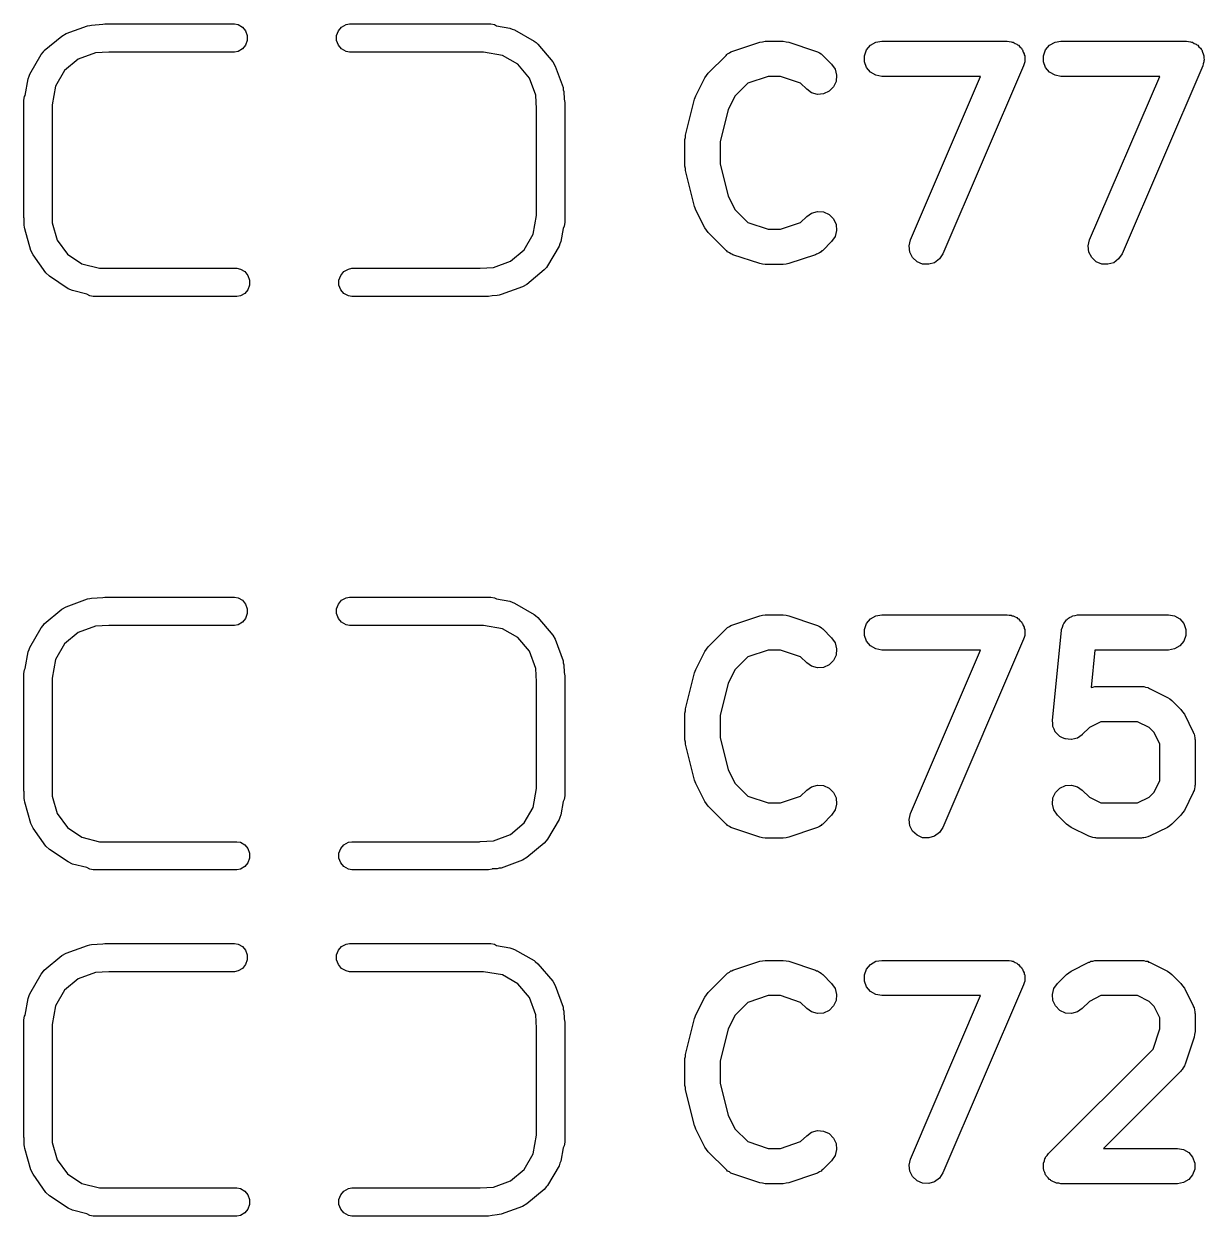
# Model space of a CAD drawing. Extents: x 553.3 to 630.8, y 408.7 to 458.1.
# Drawn here: x 579.63 to 584.65, y 427.11 to 432.18 of the extents above; entities that cross this region are included whole.
import ezdxf

# ---------------------------------------------------------------- set-up
doc = ezdxf.new("R2010")
doc.units = 0
doc.header["$MEASUREMENT"] = 0
doc.layers.add('BLACK', color=7, linetype='CONTINUOUS')

msp = doc.modelspace()

# ---------------------------------------------------------------- linework, layer by layer
at = {"layer": 'BLACK', "linetype": 'CONTINUOUS'}
for p, q in [((579.796, 432.125), (579.814, 432.136)), ((579.814, 432.136), (579.905, 432.169)), ((579.814, 432.136), (579.814, 432.136)), ((579.905, 432.169), (579.914, 432.17)), ((579.914, 432.17), (579.922, 432.172)), ((579.922, 432.172), (579.97, 432.175)), ((579.97, 432.175), (579.979, 432.177)), ((579.979, 432.177), (580.53, 432.177)), ((580.53, 432.177), (580.545, 432.174)), ((580.545, 432.174), (580.564, 432.163)), ((580.564, 432.163), (580.577, 432.147)), ((580.577, 432.147), (580.584, 432.127)), ((580.964, 432.127), (580.972, 432.147)), ((580.972, 432.147), (580.985, 432.163)), ((580.985, 432.163), (581.004, 432.174)), ((581.004, 432.174), (581.019, 432.177)), ((581.019, 432.177), (581.62, 432.177)), ((581.62, 432.177), (581.635, 432.174)), ((581.635, 432.174), (581.644, 432.169)), ((581.644, 432.169), (581.701, 432.159)), ((581.701, 432.159), (581.701, 432.159)), ((581.701, 432.159), (581.711, 432.155)), ((581.711, 432.155), (581.72, 432.152)), ((581.72, 432.152), (581.72, 432.152)), ((581.72, 432.152), (581.804, 432.103)), ((579.721, 432.063), (579.796, 432.125)), ((580.577, 432.086), (580.564, 432.07)), ((580.584, 432.106), (580.577, 432.086)), ((580.584, 432.127), (580.584, 432.106)), ((580.964, 432.106), (580.964, 432.127)), ((580.972, 432.086), (580.964, 432.106)), ((580.985, 432.07), (580.972, 432.086)), ((581.804, 432.103), (581.804, 432.103)), ((581.804, 432.103), (581.812, 432.097)), ((581.812, 432.097), (581.82, 432.09)), ((581.82, 432.09), (581.82, 432.09)), ((581.82, 432.09), (581.883, 432.015)), ((582.649, 432.061), (582.763, 432.099)), ((582.763, 432.099), (582.775, 432.101)), ((582.775, 432.101), (582.787, 432.103)), ((582.787, 432.103), (582.863, 432.103)), ((582.863, 432.103), (582.875, 432.101)), ((582.875, 432.101), (582.887, 432.099)), ((582.887, 432.099), (583.001, 432.061)), ((583.217, 432.066), (583.234, 432.086)), ((583.234, 432.086), (583.257, 432.099)), ((583.257, 432.099), (583.282, 432.103)), ((583.282, 432.103), (583.816, 432.103)), ((583.816, 432.103), (583.824, 432.102)), ((583.824, 432.102), (583.833, 432.101)), ((583.833, 432.101), (583.837, 432.099)), ((583.837, 432.099), (583.841, 432.099)), ((583.841, 432.099), (583.849, 432.094)), ((583.849, 432.094), (583.857, 432.091)), ((583.857, 432.091), (583.86, 432.088)), ((583.86, 432.088), (583.864, 432.086)), ((583.864, 432.086), (583.869, 432.079)), ((583.979, 432.066), (583.996, 432.086)), ((583.996, 432.086), (584.019, 432.099)), ((584.019, 432.099), (584.044, 432.103)), ((584.044, 432.103), (584.578, 432.103)), ((584.578, 432.103), (584.586, 432.102)), ((584.586, 432.102), (584.595, 432.101)), ((584.595, 432.101), (584.599, 432.099)), ((584.599, 432.099), (584.603, 432.099)), ((584.603, 432.099), (584.611, 432.094)), ((584.611, 432.094), (584.619, 432.091)), ((584.619, 432.091), (584.622, 432.088)), ((584.622, 432.088), (584.626, 432.086)), ((584.626, 432.086), (584.631, 432.079)), ((579.659, 431.963), (579.708, 432.047)), ((579.708, 432.047), (579.717, 432.058)), ((579.708, 432.047), (579.708, 432.047)), ((579.717, 432.058), (579.721, 432.063)), ((579.721, 432.063), (579.721, 432.063)), ((579.938, 432.053), (579.865, 432.027)), ((579.995, 432.056), (579.938, 432.053)), ((579.997, 432.057), (579.995, 432.056)), ((580.53, 432.057), (579.997, 432.057)), ((580.545, 432.06), (580.53, 432.057)), ((580.564, 432.07), (580.545, 432.06)), ((581.004, 432.06), (580.985, 432.07)), ((581.019, 432.057), (581.004, 432.06)), ((581.589, 432.057), (581.019, 432.057)), ((581.669, 432.043), (581.589, 432.057)), ((581.735, 432.005), (581.669, 432.043)), ((582.544, 431.967), (582.62, 432.043)), ((582.62, 432.043), (582.623, 432.046)), ((582.623, 432.046), (582.626, 432.049)), ((582.626, 432.049), (582.634, 432.053)), ((582.634, 432.053), (582.641, 432.058)), ((582.641, 432.058), (582.645, 432.059)), ((582.645, 432.059), (582.649, 432.061)), ((583.001, 432.061), (583.005, 432.059)), ((583.005, 432.059), (583.009, 432.058)), ((583.009, 432.058), (583.017, 432.053)), ((583.017, 432.053), (583.024, 432.049)), ((583.024, 432.049), (583.027, 432.046)), ((583.027, 432.046), (583.031, 432.043)), ((583.031, 432.043), (583.069, 432.005)), ((583.209, 432.041), (583.217, 432.066)), ((583.209, 432.015), (583.209, 432.041)), ((583.869, 432.079), (583.876, 432.073)), ((583.876, 432.073), (583.878, 432.069)), ((583.878, 432.069), (583.881, 432.066)), ((583.881, 432.066), (583.884, 432.057)), ((583.884, 432.057), (583.888, 432.05)), ((583.888, 432.05), (583.888, 432.045)), ((583.888, 432.045), (583.89, 432.041)), ((583.89, 432.041), (583.89, 432.032)), ((583.97, 432.041), (583.979, 432.066)), ((583.97, 432.015), (583.97, 432.041)), ((584.631, 432.079), (584.638, 432.073)), ((584.638, 432.073), (584.64, 432.069)), ((584.64, 432.069), (584.643, 432.066)), ((584.643, 432.066), (584.646, 432.057)), ((584.646, 432.057), (584.649, 432.05)), ((584.649, 432.05), (584.65, 432.045)), ((584.65, 432.045), (584.651, 432.041)), ((584.651, 432.041), (584.651, 432.032)), ((579.865, 432.027), (579.807, 431.978)), ((581.784, 431.946), (581.735, 432.005)), ((581.883, 432.015), (581.893, 431.997)), ((581.893, 431.997), (581.893, 431.997)), ((581.893, 431.997), (581.927, 431.906)), ((583.069, 432.005), (583.084, 431.984)), ((583.084, 431.984), (583.09, 431.958)), ((583.217, 431.991), (583.209, 432.015)), ((583.234, 431.971), (583.217, 431.991)), ((583.885, 431.999), (583.542, 431.199)), ((583.887, 432.007), (583.885, 431.999)), ((583.89, 432.015), (583.887, 432.007)), ((583.89, 432.032), (583.891, 432.024)), ((583.891, 432.024), (583.89, 432.02)), ((583.89, 432.02), (583.89, 432.015)), ((583.979, 431.991), (583.97, 432.015)), ((583.996, 431.971), (583.979, 431.991)), ((584.647, 431.999), (584.304, 431.199)), ((584.649, 432.007), (584.647, 431.999)), ((584.651, 432.015), (584.649, 432.007)), ((584.651, 432.032), (584.653, 432.024)), ((584.653, 432.024), (584.651, 432.02)), ((584.651, 432.02), (584.651, 432.015)), ((579.64, 431.872), (579.652, 431.943)), ((579.652, 431.943), (579.657, 431.955)), ((579.652, 431.943), (579.652, 431.943)), ((579.657, 431.955), (579.659, 431.963)), ((579.659, 431.963), (579.659, 431.963)), ((579.807, 431.978), (579.769, 431.912)), ((581.811, 431.873), (581.784, 431.946)), ((582.491, 431.871), (582.53, 431.947)), ((582.53, 431.947), (582.537, 431.957)), ((582.537, 431.957), (582.544, 431.967)), ((582.799, 431.953), (582.713, 431.924)), ((582.851, 431.953), (582.799, 431.953)), ((582.937, 431.924), (582.851, 431.953)), ((583.088, 431.932), (583.077, 431.909)), ((583.09, 431.958), (583.088, 431.932)), ((583.257, 431.958), (583.234, 431.971)), ((583.282, 431.953), (583.257, 431.958)), ((583.702, 431.953), (583.282, 431.953)), ((583.404, 431.258), (583.702, 431.953)), ((584.019, 431.958), (583.996, 431.971)), ((584.044, 431.953), (584.019, 431.958)), ((584.464, 431.953), (584.044, 431.953)), ((584.166, 431.258), (584.464, 431.953)), ((579.769, 431.912), (579.754, 431.832)), ((581.927, 431.906), (581.928, 431.897)), ((581.928, 431.897), (581.93, 431.889)), ((581.93, 431.889), (581.932, 431.856)), ((582.713, 431.924), (582.658, 431.869)), ((582.963, 431.899), (582.937, 431.924)), ((582.984, 431.884), (582.963, 431.899)), ((583.009, 431.877), (582.984, 431.884)), ((583.059, 431.89), (583.035, 431.879)), ((583.077, 431.909), (583.059, 431.89)), ((579.634, 431.852), (579.637, 431.868)), ((579.634, 431.352), (579.634, 431.852)), ((579.637, 431.868), (579.64, 431.872)), ((579.754, 431.832), (579.754, 431.367)), ((581.814, 431.816), (581.811, 431.873)), ((581.932, 431.856), (581.934, 431.842)), ((581.934, 431.842), (581.934, 431.332)), ((582.448, 431.703), (582.486, 431.856)), ((582.486, 431.856), (582.489, 431.863)), ((582.489, 431.863), (582.491, 431.871)), ((582.658, 431.869), (582.629, 431.811)), ((583.035, 431.879), (583.009, 431.877)), ((581.814, 431.814), (581.814, 431.816)), ((581.814, 431.362), (581.814, 431.814)), ((582.629, 431.811), (582.595, 431.676)), ((582.445, 431.685), (582.447, 431.694)), ((582.445, 431.571), (582.445, 431.685)), ((582.447, 431.694), (582.448, 431.703)), ((582.595, 431.676), (582.595, 431.58)), ((582.595, 431.58), (582.629, 431.445)), ((582.447, 431.562), (582.445, 431.571)), ((582.448, 431.553), (582.447, 431.562)), ((582.486, 431.4), (582.448, 431.553)), ((582.629, 431.445), (582.658, 431.387)), ((582.489, 431.393), (582.486, 431.4)), ((582.491, 431.385), (582.489, 431.393)), ((582.53, 431.309), (582.491, 431.385)), ((582.658, 431.387), (582.713, 431.332)), ((582.984, 431.372), (583.009, 431.379)), ((583.009, 431.379), (583.035, 431.377)), ((583.035, 431.377), (583.059, 431.366)), ((579.635, 431.35), (579.634, 431.352)), ((579.635, 431.32), (579.635, 431.35)), ((579.754, 431.367), (579.755, 431.33)), ((579.755, 431.33), (579.776, 431.257)), ((581.8, 431.282), (581.814, 431.362)), ((581.934, 431.332), (581.932, 431.316)), ((582.713, 431.332), (582.799, 431.303)), ((582.851, 431.303), (582.937, 431.332)), ((582.937, 431.332), (582.963, 431.357)), ((582.963, 431.357), (582.984, 431.372)), ((583.059, 431.366), (583.077, 431.347)), ((583.077, 431.347), (583.088, 431.324)), ((583.088, 431.324), (583.09, 431.298)), ((579.637, 431.312), (579.635, 431.32)), ((579.638, 431.305), (579.637, 431.312)), ((579.664, 431.213), (579.638, 431.305)), ((581.762, 431.216), (581.8, 431.282)), ((581.927, 431.307), (581.917, 431.251)), ((581.932, 431.316), (581.927, 431.307)), ((582.537, 431.299), (582.53, 431.309)), ((582.544, 431.289), (582.537, 431.299)), ((582.62, 431.213), (582.544, 431.289)), ((582.799, 431.303), (582.851, 431.303)), ((583.084, 431.273), (583.069, 431.251)), ((583.09, 431.298), (583.084, 431.273)), ((579.776, 431.257), (579.819, 431.197)), ((581.91, 431.231), (581.861, 431.147)), ((581.913, 431.241), (581.91, 431.231)), ((581.91, 431.231), (581.91, 431.231)), ((581.917, 431.251), (581.913, 431.241)), ((581.917, 431.251), (581.917, 431.251)), ((583.069, 431.251), (583.031, 431.213)), ((583.398, 431.232), (583.404, 431.258)), ((583.401, 431.206), (583.398, 431.232)), ((584.16, 431.232), (584.166, 431.258)), ((584.163, 431.206), (584.16, 431.232)), ((579.673, 431.195), (579.664, 431.213)), ((579.728, 431.118), (579.673, 431.195)), ((579.673, 431.195), (579.673, 431.195)), ((579.819, 431.197), (579.88, 431.156)), ((581.704, 431.167), (581.762, 431.216)), ((582.623, 431.211), (582.62, 431.213)), ((582.626, 431.207), (582.623, 431.211)), ((582.634, 431.203), (582.626, 431.207)), ((582.641, 431.198), (582.634, 431.203)), ((582.645, 431.197), (582.641, 431.198)), ((582.649, 431.195), (582.645, 431.197)), ((582.763, 431.157), (582.649, 431.195)), ((583.001, 431.195), (582.887, 431.157)), ((583.005, 431.197), (583.001, 431.195)), ((583.009, 431.198), (583.005, 431.197)), ((583.017, 431.203), (583.009, 431.198)), ((583.024, 431.207), (583.017, 431.203)), ((583.027, 431.211), (583.024, 431.207)), ((583.031, 431.213), (583.027, 431.211)), ((583.413, 431.183), (583.401, 431.206)), ((583.432, 431.165), (583.413, 431.183)), ((583.528, 431.177), (583.507, 431.161)), ((583.542, 431.199), (583.528, 431.177)), ((584.175, 431.183), (584.163, 431.206)), ((584.194, 431.165), (584.175, 431.183)), ((584.289, 431.177), (584.269, 431.161)), ((584.304, 431.199), (584.289, 431.177)), ((579.88, 431.156), (579.955, 431.137)), ((579.955, 431.137), (580.54, 431.137)), ((580.54, 431.137), (580.555, 431.134)), ((580.555, 431.134), (580.574, 431.123)), ((580.574, 431.123), (580.587, 431.107)), ((580.982, 431.107), (580.995, 431.123)), ((580.995, 431.123), (581.014, 431.134)), ((581.014, 431.134), (581.029, 431.137)), ((581.029, 431.137), (581.572, 431.137)), ((581.572, 431.137), (581.574, 431.137)), ((581.574, 431.137), (581.631, 431.14)), ((581.631, 431.14), (581.704, 431.167)), ((581.847, 431.131), (581.773, 431.068)), ((581.856, 431.141), (581.847, 431.131)), ((581.847, 431.131), (581.847, 431.131)), ((581.861, 431.147), (581.856, 431.141)), ((581.861, 431.147), (581.861, 431.147)), ((582.775, 431.155), (582.763, 431.157)), ((582.787, 431.153), (582.775, 431.155)), ((582.863, 431.153), (582.787, 431.153)), ((582.875, 431.155), (582.863, 431.153)), ((582.887, 431.157), (582.875, 431.155)), ((583.456, 431.155), (583.432, 431.165)), ((583.482, 431.154), (583.456, 431.155)), ((583.507, 431.161), (583.482, 431.154)), ((584.218, 431.155), (584.194, 431.165)), ((584.244, 431.154), (584.218, 431.155)), ((584.269, 431.161), (584.244, 431.154)), ((579.743, 431.103), (579.728, 431.118)), ((579.822, 431.05), (579.743, 431.103)), ((580.587, 431.107), (580.594, 431.087)), ((580.594, 431.087), (580.594, 431.066)), ((580.974, 431.087), (580.982, 431.107)), ((580.974, 431.066), (580.974, 431.087)), ((579.841, 431.042), (579.822, 431.05)), ((579.822, 431.05), (579.822, 431.05)), ((579.902, 431.027), (579.841, 431.042)), ((579.914, 431.02), (579.902, 431.027)), ((579.929, 431.017), (579.914, 431.02)), ((580.555, 431.02), (580.54, 431.017)), ((580.574, 431.03), (580.555, 431.02)), ((580.587, 431.046), (580.574, 431.03)), ((580.594, 431.066), (580.587, 431.046)), ((580.982, 431.046), (580.974, 431.066)), ((580.995, 431.03), (580.982, 431.046)), ((581.014, 431.02), (580.995, 431.03)), ((581.029, 431.017), (581.014, 431.02)), ((581.625, 431.02), (581.61, 431.017)), ((581.626, 431.02), (581.625, 431.02)), ((581.646, 431.021), (581.626, 431.02)), ((581.655, 431.023), (581.646, 431.021)), ((581.664, 431.025), (581.655, 431.023)), ((581.755, 431.058), (581.664, 431.025)), ((581.773, 431.068), (581.755, 431.058)), ((581.755, 431.058), (581.755, 431.058)), ((580.54, 431.017), (579.929, 431.017)), ((581.61, 431.017), (581.029, 431.017)), ((579.814, 429.697), (579.905, 429.731)), ((579.905, 429.731), (579.914, 429.732)), ((579.914, 429.732), (579.922, 429.734)), ((579.922, 429.734), (579.97, 429.737)), ((579.97, 429.737), (579.979, 429.738)), ((579.979, 429.738), (580.53, 429.738)), ((580.53, 429.738), (580.545, 429.736)), ((580.545, 429.736), (580.564, 429.725)), ((580.564, 429.725), (580.577, 429.709)), ((580.577, 429.709), (580.584, 429.689)), ((580.964, 429.689), (580.972, 429.709)), ((580.972, 429.709), (580.985, 429.725)), ((580.985, 429.725), (581.004, 429.736)), ((581.004, 429.736), (581.019, 429.738)), ((581.019, 429.738), (581.62, 429.738)), ((581.62, 429.738), (581.635, 429.736)), ((581.635, 429.736), (581.644, 429.731)), ((581.644, 429.731), (581.701, 429.721)), ((581.701, 429.721), (581.701, 429.721)), ((581.701, 429.721), (581.711, 429.717)), ((581.711, 429.717), (581.72, 429.713)), ((581.72, 429.713), (581.72, 429.713)), ((581.72, 429.713), (581.804, 429.665)), ((579.721, 429.624), (579.796, 429.687)), ((579.796, 429.687), (579.814, 429.697)), ((579.814, 429.697), (579.814, 429.697)), ((580.584, 429.668), (580.577, 429.648)), ((580.584, 429.689), (580.584, 429.668)), ((580.964, 429.668), (580.964, 429.689)), ((580.972, 429.648), (580.964, 429.668)), ((581.804, 429.665), (581.804, 429.665)), ((581.804, 429.665), (581.81, 429.66)), ((581.81, 429.66), (581.82, 429.651)), ((581.82, 429.651), (581.82, 429.651)), ((581.82, 429.651), (581.883, 429.577)), ((582.649, 429.621), (582.763, 429.659)), ((582.763, 429.659), (582.775, 429.661)), ((582.775, 429.661), (582.787, 429.663)), ((582.787, 429.663), (582.863, 429.663)), ((582.863, 429.663), (582.875, 429.661)), ((582.875, 429.661), (582.887, 429.659)), ((582.887, 429.659), (583.001, 429.621)), ((583.234, 429.646), (583.257, 429.659)), ((583.257, 429.659), (583.282, 429.663)), ((583.282, 429.663), (583.816, 429.663)), ((583.816, 429.663), (583.824, 429.662)), ((583.824, 429.662), (583.833, 429.661)), ((583.833, 429.661), (583.837, 429.659)), ((583.837, 429.659), (583.841, 429.659)), ((583.841, 429.659), (583.849, 429.654)), ((583.849, 429.654), (583.857, 429.651)), ((583.857, 429.651), (583.86, 429.648)), ((584.072, 429.646), (584.081, 429.651)), ((584.081, 429.651), (584.09, 429.656)), ((584.09, 429.656), (584.092, 429.657)), ((584.092, 429.657), (584.095, 429.659)), ((584.095, 429.659), (584.105, 429.66)), ((584.105, 429.66), (584.115, 429.663)), ((584.115, 429.663), (584.118, 429.663)), ((584.118, 429.663), (584.12, 429.663)), ((584.12, 429.663), (584.501, 429.663)), ((584.501, 429.663), (584.527, 429.659)), ((584.527, 429.659), (584.55, 429.646)), ((579.659, 429.524), (579.708, 429.608)), ((579.708, 429.608), (579.716, 429.618)), ((579.708, 429.608), (579.708, 429.608)), ((579.716, 429.618), (579.721, 429.624)), ((579.721, 429.624), (579.721, 429.624)), ((579.938, 429.615), (579.865, 429.588)), ((579.995, 429.618), (579.938, 429.615)), ((579.997, 429.618), (579.995, 429.618)), ((580.53, 429.618), (579.997, 429.618)), ((580.545, 429.621), (580.53, 429.618)), ((580.564, 429.632), (580.545, 429.621)), ((580.577, 429.648), (580.564, 429.632)), ((580.985, 429.632), (580.972, 429.648)), ((581.004, 429.621), (580.985, 429.632)), ((581.019, 429.618), (581.004, 429.621)), ((581.589, 429.618), (581.019, 429.618)), ((581.669, 429.604), (581.589, 429.618)), ((581.735, 429.566), (581.669, 429.604)), ((582.544, 429.527), (582.62, 429.603)), ((582.62, 429.603), (582.623, 429.606)), ((582.623, 429.606), (582.626, 429.609)), ((582.626, 429.609), (582.634, 429.613)), ((582.634, 429.613), (582.641, 429.618)), ((582.641, 429.618), (582.645, 429.619)), ((582.645, 429.619), (582.649, 429.621)), ((583.001, 429.621), (583.005, 429.619)), ((583.005, 429.619), (583.009, 429.618)), ((583.009, 429.618), (583.017, 429.613)), ((583.017, 429.613), (583.024, 429.609)), ((583.024, 429.609), (583.027, 429.606)), ((583.027, 429.606), (583.031, 429.603)), ((583.031, 429.603), (583.069, 429.565)), ((583.209, 429.601), (583.217, 429.626)), ((583.209, 429.575), (583.209, 429.601)), ((583.217, 429.626), (583.234, 429.646)), ((583.86, 429.648), (583.864, 429.646)), ((583.864, 429.646), (583.869, 429.639)), ((583.869, 429.639), (583.876, 429.633)), ((583.876, 429.633), (583.878, 429.629)), ((583.878, 429.629), (583.881, 429.626)), ((583.881, 429.626), (583.884, 429.617)), ((583.884, 429.617), (583.888, 429.61)), ((583.888, 429.61), (583.888, 429.605)), ((583.888, 429.605), (583.89, 429.601)), ((583.89, 429.601), (583.89, 429.592)), ((584.047, 429.601), (584.05, 429.611)), ((584.047, 429.598), (584.047, 429.601)), ((584.05, 429.611), (584.053, 429.621)), ((584.053, 429.621), (584.055, 429.623)), ((584.055, 429.623), (584.056, 429.626)), ((584.056, 429.626), (584.062, 429.633)), ((584.062, 429.633), (584.068, 429.642)), ((584.068, 429.642), (584.07, 429.643)), ((584.07, 429.643), (584.072, 429.646)), ((584.55, 429.646), (584.566, 429.626)), ((584.566, 429.626), (584.575, 429.601)), ((584.575, 429.601), (584.575, 429.575)), ((579.865, 429.588), (579.807, 429.539)), ((581.784, 429.508), (581.735, 429.566)), ((581.883, 429.577), (581.893, 429.559)), ((581.893, 429.559), (581.893, 429.559)), ((581.893, 429.559), (581.927, 429.468)), ((583.069, 429.565), (583.084, 429.544)), ((583.217, 429.551), (583.209, 429.575)), ((583.234, 429.531), (583.217, 429.551)), ((583.885, 429.559), (583.542, 428.759)), ((583.887, 429.567), (583.885, 429.559)), ((583.89, 429.575), (583.887, 429.567)), ((583.89, 429.592), (583.891, 429.584)), ((583.891, 429.584), (583.89, 429.58)), ((583.89, 429.58), (583.89, 429.575)), ((584.008, 429.215), (584.046, 429.596)), ((584.046, 429.596), (584.047, 429.598)), ((584.566, 429.551), (584.55, 429.531)), ((584.575, 429.575), (584.566, 429.551)), ((579.64, 429.434), (579.652, 429.505)), ((579.652, 429.505), (579.656, 429.515)), ((579.652, 429.505), (579.652, 429.505)), ((579.656, 429.515), (579.659, 429.524)), ((579.659, 429.524), (579.659, 429.524)), ((579.807, 429.539), (579.769, 429.473)), ((581.811, 429.435), (581.784, 429.508)), ((582.491, 429.431), (582.53, 429.507)), ((582.53, 429.507), (582.537, 429.517)), ((582.537, 429.517), (582.544, 429.527)), ((582.799, 429.513), (582.713, 429.484)), ((582.851, 429.513), (582.799, 429.513)), ((582.937, 429.484), (582.851, 429.513)), ((583.084, 429.544), (583.09, 429.518)), ((583.09, 429.518), (583.088, 429.492)), ((583.257, 429.518), (583.234, 429.531)), ((583.282, 429.513), (583.257, 429.518)), ((583.702, 429.513), (583.282, 429.513)), ((583.404, 428.818), (583.702, 429.513)), ((584.188, 429.513), (584.172, 429.354)), ((584.501, 429.513), (584.188, 429.513)), ((584.527, 429.518), (584.501, 429.513)), ((584.55, 429.531), (584.527, 429.518)), ((579.769, 429.473), (579.754, 429.393)), ((581.927, 429.468), (581.928, 429.459)), ((581.928, 429.459), (581.93, 429.45)), ((581.93, 429.45), (581.932, 429.418)), ((582.713, 429.484), (582.658, 429.429)), ((582.963, 429.459), (582.937, 429.484)), ((582.984, 429.444), (582.963, 429.459)), ((583.059, 429.45), (583.035, 429.439)), ((583.077, 429.469), (583.059, 429.45)), ((583.088, 429.492), (583.077, 429.469)), ((579.634, 429.414), (579.637, 429.429)), ((579.634, 428.913), (579.634, 429.414)), ((579.637, 429.429), (579.64, 429.434)), ((581.814, 429.378), (581.811, 429.435)), ((581.932, 429.418), (581.934, 429.404)), ((581.934, 429.404), (581.934, 428.893)), ((582.448, 429.263), (582.486, 429.416)), ((582.486, 429.416), (582.489, 429.423)), ((582.489, 429.423), (582.491, 429.431)), ((582.658, 429.429), (582.629, 429.371)), ((583.009, 429.437), (582.984, 429.444)), ((583.035, 429.439), (583.009, 429.437)), ((579.754, 429.393), (579.754, 428.929)), ((581.814, 429.376), (581.814, 429.378)), ((581.814, 428.924), (581.814, 429.376)), ((582.629, 429.371), (582.595, 429.236)), ((584.172, 429.354), (584.18, 429.355)), ((584.18, 429.355), (584.188, 429.358)), ((584.188, 429.358), (584.192, 429.358)), ((584.192, 429.358), (584.197, 429.358)), ((584.197, 429.358), (584.387, 429.358)), ((584.387, 429.358), (584.391, 429.358)), ((584.391, 429.358), (584.396, 429.358)), ((584.396, 429.358), (584.404, 429.355)), ((584.404, 429.355), (584.413, 429.354)), ((584.413, 429.354), (584.417, 429.352)), ((584.417, 429.352), (584.421, 429.35)), ((584.421, 429.35), (584.497, 429.312)), ((584.497, 429.312), (584.507, 429.305)), ((584.507, 429.305), (584.516, 429.298)), ((584.516, 429.298), (584.554, 429.26)), ((582.445, 429.245), (582.447, 429.254)), ((582.445, 429.131), (582.445, 429.245)), ((582.447, 429.254), (582.448, 429.263)), ((584.554, 429.26), (584.561, 429.25)), ((584.561, 429.25), (584.569, 429.241)), ((582.595, 429.236), (582.595, 429.14)), ((584.008, 429.214), (584.008, 429.215)), ((584.009, 429.201), (584.008, 429.214)), ((584.008, 429.214), (584.008, 429.214)), ((584.01, 429.189), (584.009, 429.201)), ((584.214, 429.208), (584.165, 429.184)), ((584.369, 429.208), (584.214, 429.208)), ((584.419, 429.184), (584.369, 429.208)), ((584.569, 429.241), (584.607, 429.164)), ((584.01, 429.188), (584.01, 429.189)), ((584.015, 429.176), (584.01, 429.188)), ((584.01, 429.188), (584.01, 429.188)), ((584.02, 429.165), (584.015, 429.176)), ((584.021, 429.165), (584.02, 429.165)), ((584.021, 429.164), (584.021, 429.165)), ((584.03, 429.155), (584.021, 429.164)), ((584.039, 429.146), (584.03, 429.155)), ((584.051, 429.14), (584.039, 429.146)), ((584.039, 429.146), (584.039, 429.146)), ((584.039, 429.146), (584.039, 429.146)), ((584.124, 429.146), (584.114, 429.139)), ((584.135, 429.153), (584.124, 429.146)), ((584.165, 429.184), (584.135, 429.154)), ((584.135, 429.154), (584.135, 429.154)), ((584.135, 429.154), (584.135, 429.153)), ((584.44, 429.163), (584.419, 429.184)), ((584.465, 429.113), (584.44, 429.163)), ((584.607, 429.164), (584.608, 429.16)), ((584.608, 429.16), (584.61, 429.157)), ((584.61, 429.157), (584.612, 429.148)), ((584.612, 429.148), (584.614, 429.14)), ((582.447, 429.122), (582.445, 429.131)), ((582.448, 429.113), (582.447, 429.122)), ((582.486, 428.96), (582.448, 429.113)), ((582.595, 429.14), (582.629, 429.005)), ((584.062, 429.135), (584.051, 429.14)), ((584.063, 429.135), (584.062, 429.135)), ((584.075, 429.134), (584.063, 429.135)), ((584.063, 429.135), (584.063, 429.135)), ((584.088, 429.132), (584.075, 429.134)), ((584.089, 429.132), (584.088, 429.132)), ((584.088, 429.132), (584.088, 429.132)), ((584.101, 429.136), (584.089, 429.132)), ((584.113, 429.139), (584.101, 429.136)), ((584.114, 429.139), (584.113, 429.139)), ((584.114, 429.139), (584.114, 429.139)), ((584.465, 428.958), (584.465, 429.113)), ((584.614, 429.14), (584.614, 429.135)), ((584.614, 429.135), (584.615, 429.131)), ((584.615, 429.131), (584.615, 428.94)), ((582.629, 429.005), (582.658, 428.947)), ((582.489, 428.953), (582.486, 428.96)), ((582.491, 428.945), (582.489, 428.953)), ((582.53, 428.869), (582.491, 428.945)), ((582.658, 428.947), (582.713, 428.892)), ((584.44, 428.909), (584.465, 428.958)), ((584.615, 428.94), (584.614, 428.936)), ((579.635, 428.911), (579.634, 428.913)), ((579.635, 428.882), (579.635, 428.911)), ((579.754, 428.929), (579.755, 428.892)), ((579.755, 428.892), (579.776, 428.818)), ((581.8, 428.843), (581.814, 428.924)), ((581.934, 428.893), (581.932, 428.878)), ((582.713, 428.892), (582.799, 428.863)), ((582.851, 428.863), (582.937, 428.892)), ((582.937, 428.892), (582.963, 428.917)), ((582.963, 428.917), (582.984, 428.932)), ((582.984, 428.932), (583.009, 428.939)), ((583.009, 428.939), (583.035, 428.937)), ((583.035, 428.937), (583.059, 428.926)), ((583.059, 428.926), (583.077, 428.907)), ((583.077, 428.907), (583.088, 428.884)), ((584.01, 428.884), (584.021, 428.907)), ((584.021, 428.907), (584.039, 428.926)), ((584.039, 428.926), (584.063, 428.937)), ((584.063, 428.937), (584.089, 428.939)), ((584.089, 428.939), (584.114, 428.932)), ((584.114, 428.932), (584.135, 428.917)), ((584.135, 428.917), (584.165, 428.888)), ((584.419, 428.888), (584.44, 428.909)), ((584.607, 428.907), (584.569, 428.831)), ((584.608, 428.911), (584.607, 428.907)), ((584.61, 428.915), (584.608, 428.911)), ((584.612, 428.923), (584.61, 428.915)), ((584.614, 428.932), (584.612, 428.923)), ((584.614, 428.936), (584.614, 428.932)), ((579.637, 428.874), (579.635, 428.882)), ((579.638, 428.866), (579.637, 428.874)), ((579.664, 428.775), (579.638, 428.866)), ((581.762, 428.778), (581.8, 428.843)), ((581.927, 428.869), (581.917, 428.812)), ((581.932, 428.878), (581.927, 428.869)), ((582.537, 428.859), (582.53, 428.869)), ((582.544, 428.849), (582.537, 428.859)), ((582.62, 428.773), (582.544, 428.849)), ((582.799, 428.863), (582.851, 428.863)), ((583.09, 428.858), (583.084, 428.833)), ((583.088, 428.884), (583.09, 428.858)), ((584.008, 428.858), (584.01, 428.884)), ((584.014, 428.833), (584.008, 428.858)), ((584.165, 428.888), (584.214, 428.863)), ((584.214, 428.863), (584.369, 428.863)), ((584.369, 428.863), (584.419, 428.888)), ((579.776, 428.818), (579.819, 428.758)), ((581.91, 428.793), (581.861, 428.708)), ((581.913, 428.801), (581.91, 428.793)), ((581.91, 428.793), (581.91, 428.793)), ((581.917, 428.812), (581.913, 428.801)), ((581.917, 428.812), (581.917, 428.812)), ((583.069, 428.811), (583.031, 428.773)), ((583.084, 428.833), (583.069, 428.811)), ((583.398, 428.792), (583.404, 428.818)), ((583.401, 428.766), (583.398, 428.792)), ((584.029, 428.811), (584.014, 428.833)), ((584.067, 428.773), (584.029, 428.811)), ((584.554, 428.811), (584.516, 428.773)), ((584.561, 428.821), (584.554, 428.811)), ((584.569, 428.831), (584.561, 428.821)), ((579.673, 428.756), (579.664, 428.775)), ((579.728, 428.679), (579.673, 428.756)), ((579.673, 428.756), (579.673, 428.756)), ((579.819, 428.758), (579.88, 428.717)), ((581.704, 428.729), (581.762, 428.778)), ((582.623, 428.771), (582.62, 428.773)), ((582.626, 428.767), (582.623, 428.771)), ((582.634, 428.763), (582.626, 428.767)), ((582.641, 428.758), (582.634, 428.763)), ((582.645, 428.757), (582.641, 428.758)), ((582.649, 428.755), (582.645, 428.757)), ((582.763, 428.717), (582.649, 428.755)), ((583.001, 428.755), (582.887, 428.717)), ((583.005, 428.757), (583.001, 428.755)), ((583.009, 428.758), (583.005, 428.757)), ((583.017, 428.763), (583.009, 428.758)), ((583.024, 428.767), (583.017, 428.763)), ((583.027, 428.771), (583.024, 428.767)), ((583.031, 428.773), (583.027, 428.771)), ((583.413, 428.743), (583.401, 428.766)), ((583.432, 428.725), (583.413, 428.743)), ((583.528, 428.737), (583.507, 428.721)), ((583.542, 428.759), (583.528, 428.737)), ((584.077, 428.766), (584.067, 428.773)), ((584.087, 428.759), (584.077, 428.766)), ((584.163, 428.721), (584.087, 428.759)), ((584.497, 428.759), (584.421, 428.721)), ((584.507, 428.766), (584.497, 428.759)), ((584.516, 428.773), (584.507, 428.766)), ((579.88, 428.717), (579.955, 428.698)), ((579.955, 428.698), (580.54, 428.698)), ((580.54, 428.698), (580.555, 428.696)), ((580.555, 428.696), (580.574, 428.685)), ((580.995, 428.685), (581.014, 428.696)), ((581.014, 428.696), (581.029, 428.698)), ((581.029, 428.698), (581.572, 428.698)), ((581.572, 428.698), (581.574, 428.699)), ((581.574, 428.699), (581.631, 428.702)), ((581.631, 428.702), (581.704, 428.729)), ((581.847, 428.692), (581.773, 428.63)), ((581.855, 428.701), (581.847, 428.692)), ((581.847, 428.692), (581.847, 428.692)), ((581.861, 428.708), (581.855, 428.701)), ((581.861, 428.708), (581.861, 428.708)), ((582.775, 428.715), (582.763, 428.717)), ((582.787, 428.713), (582.775, 428.715)), ((582.863, 428.713), (582.787, 428.713)), ((582.875, 428.715), (582.863, 428.713)), ((582.887, 428.717), (582.875, 428.715)), ((583.456, 428.715), (583.432, 428.725)), ((583.482, 428.714), (583.456, 428.715)), ((583.507, 428.721), (583.482, 428.714)), ((584.167, 428.72), (584.163, 428.721)), ((584.171, 428.718), (584.167, 428.72)), ((584.18, 428.716), (584.171, 428.718)), ((584.188, 428.714), (584.18, 428.716)), ((584.192, 428.714), (584.188, 428.714)), ((584.197, 428.713), (584.192, 428.714)), ((584.387, 428.713), (584.197, 428.713)), ((584.391, 428.714), (584.387, 428.713)), ((584.396, 428.714), (584.391, 428.714)), ((584.404, 428.716), (584.396, 428.714)), ((584.413, 428.718), (584.404, 428.716)), ((584.417, 428.72), (584.413, 428.718)), ((584.421, 428.721), (584.417, 428.72)), ((579.743, 428.665), (579.728, 428.679)), ((579.822, 428.612), (579.743, 428.665)), ((580.574, 428.685), (580.587, 428.669)), ((580.587, 428.669), (580.594, 428.649)), ((580.594, 428.649), (580.594, 428.628)), ((580.974, 428.649), (580.982, 428.669)), ((580.974, 428.628), (580.974, 428.649)), ((580.982, 428.669), (580.995, 428.685)), ((579.841, 428.603), (579.822, 428.612)), ((579.822, 428.612), (579.822, 428.612)), ((579.902, 428.588), (579.841, 428.603)), ((579.914, 428.581), (579.902, 428.588)), ((580.574, 428.592), (580.555, 428.581)), ((580.587, 428.608), (580.574, 428.592)), ((580.594, 428.628), (580.587, 428.608)), ((580.982, 428.608), (580.974, 428.628)), ((580.995, 428.592), (580.982, 428.608)), ((581.014, 428.581), (580.995, 428.592)), ((581.655, 428.585), (581.646, 428.583)), ((581.664, 428.586), (581.655, 428.585)), ((581.755, 428.62), (581.664, 428.586)), ((581.773, 428.63), (581.755, 428.62)), ((581.755, 428.62), (581.755, 428.62)), ((579.929, 428.578), (579.914, 428.581)), ((580.54, 428.578), (579.929, 428.578)), ((580.555, 428.581), (580.54, 428.578)), ((581.029, 428.578), (581.014, 428.581)), ((581.61, 428.578), (581.029, 428.578)), ((581.625, 428.581), (581.61, 428.578)), ((581.626, 428.582), (581.625, 428.581)), ((581.646, 428.583), (581.626, 428.582)), ((579.814, 428.224), (579.905, 428.257)), ((579.905, 428.257), (579.914, 428.259)), ((579.914, 428.259), (579.922, 428.261)), ((579.922, 428.261), (579.97, 428.263)), ((579.97, 428.263), (579.979, 428.265)), ((579.979, 428.265), (580.53, 428.265)), ((580.53, 428.265), (580.545, 428.262)), ((580.545, 428.262), (580.564, 428.252)), ((580.564, 428.252), (580.577, 428.236)), ((580.577, 428.236), (580.584, 428.216)), ((580.964, 428.216), (580.972, 428.236)), ((580.972, 428.236), (580.985, 428.252)), ((580.985, 428.252), (581.004, 428.262)), ((581.004, 428.262), (581.019, 428.265)), ((581.019, 428.265), (581.62, 428.265)), ((581.62, 428.265), (581.635, 428.262)), ((581.635, 428.262), (581.644, 428.257)), ((581.644, 428.257), (581.701, 428.247)), ((581.701, 428.247), (581.701, 428.247)), ((581.701, 428.247), (581.709, 428.244)), ((581.709, 428.244), (581.72, 428.24)), ((581.72, 428.24), (581.72, 428.24)), ((581.72, 428.24), (581.804, 428.192)), ((579.721, 428.151), (579.796, 428.214)), ((579.796, 428.214), (579.814, 428.224)), ((579.814, 428.224), (579.814, 428.224)), ((580.584, 428.195), (580.577, 428.175)), ((580.584, 428.216), (580.584, 428.195)), ((580.964, 428.195), (580.964, 428.216)), ((580.972, 428.175), (580.964, 428.195)), ((581.804, 428.192), (581.804, 428.192)), ((581.804, 428.192), (581.808, 428.188)), ((581.808, 428.188), (581.82, 428.178)), ((582.649, 428.151), (582.763, 428.189)), ((582.763, 428.189), (582.775, 428.191)), ((582.775, 428.191), (582.787, 428.193)), ((582.787, 428.193), (582.863, 428.193)), ((582.863, 428.193), (582.875, 428.191)), ((582.875, 428.191), (582.887, 428.189)), ((582.887, 428.189), (583.001, 428.151)), ((583.234, 428.176), (583.257, 428.189)), ((583.257, 428.189), (583.282, 428.193)), ((583.282, 428.193), (583.816, 428.193)), ((583.816, 428.193), (583.824, 428.192)), ((583.824, 428.192), (583.833, 428.191)), ((583.833, 428.191), (583.837, 428.189)), ((583.837, 428.189), (583.841, 428.189)), ((583.841, 428.189), (583.849, 428.184)), ((583.849, 428.184), (583.857, 428.181)), ((583.857, 428.181), (583.86, 428.178)), ((584.087, 428.147), (584.163, 428.185)), ((584.163, 428.185), (584.167, 428.186)), ((584.167, 428.186), (584.171, 428.189)), ((584.171, 428.189), (584.18, 428.19)), ((584.18, 428.19), (584.188, 428.193)), ((584.188, 428.193), (584.192, 428.192)), ((584.192, 428.192), (584.197, 428.193)), ((584.197, 428.193), (584.387, 428.193)), ((584.387, 428.193), (584.391, 428.192)), ((584.391, 428.192), (584.396, 428.193)), ((584.396, 428.193), (584.404, 428.19)), ((584.404, 428.19), (584.413, 428.189)), ((584.413, 428.189), (584.417, 428.186)), ((584.417, 428.186), (584.421, 428.185)), ((584.421, 428.185), (584.497, 428.147)), ((579.659, 428.051), (579.708, 428.135)), ((579.708, 428.135), (579.718, 428.147)), ((579.708, 428.135), (579.708, 428.135)), ((579.718, 428.147), (579.721, 428.151)), ((579.721, 428.151), (579.721, 428.151)), ((579.938, 428.142), (579.865, 428.115)), ((579.995, 428.145), (579.938, 428.142)), ((579.997, 428.145), (579.995, 428.145)), ((580.53, 428.145), (579.997, 428.145)), ((580.545, 428.148), (580.53, 428.145)), ((580.564, 428.159), (580.545, 428.148)), ((580.577, 428.175), (580.564, 428.159)), ((580.985, 428.159), (580.972, 428.175)), ((581.004, 428.148), (580.985, 428.159)), ((581.019, 428.145), (581.004, 428.148)), ((581.589, 428.145), (581.019, 428.145)), ((581.669, 428.131), (581.589, 428.145)), ((581.735, 428.093), (581.669, 428.131)), ((581.82, 428.178), (581.82, 428.178)), ((581.82, 428.178), (581.883, 428.104)), ((582.544, 428.057), (582.62, 428.133)), ((582.62, 428.133), (582.623, 428.136)), ((582.623, 428.136), (582.626, 428.139)), ((582.626, 428.139), (582.634, 428.143)), ((582.634, 428.143), (582.641, 428.148)), ((582.641, 428.148), (582.645, 428.149)), ((582.645, 428.149), (582.649, 428.151)), ((583.001, 428.151), (583.005, 428.149)), ((583.005, 428.149), (583.009, 428.148)), ((583.009, 428.148), (583.017, 428.143)), ((583.017, 428.143), (583.024, 428.139)), ((583.024, 428.139), (583.027, 428.136)), ((583.027, 428.136), (583.031, 428.133)), ((583.031, 428.133), (583.069, 428.095)), ((583.209, 428.131), (583.217, 428.156)), ((583.209, 428.105), (583.209, 428.131)), ((583.217, 428.156), (583.234, 428.176)), ((583.86, 428.178), (583.864, 428.176)), ((583.864, 428.176), (583.869, 428.169)), ((583.869, 428.169), (583.876, 428.163)), ((583.876, 428.163), (583.878, 428.159)), ((583.878, 428.159), (583.881, 428.156)), ((583.881, 428.156), (583.884, 428.147)), ((583.884, 428.147), (583.888, 428.14)), ((583.888, 428.14), (583.888, 428.135)), ((583.888, 428.135), (583.89, 428.131)), ((583.89, 428.131), (583.89, 428.122)), ((584.029, 428.095), (584.067, 428.133)), ((584.067, 428.133), (584.077, 428.14)), ((584.077, 428.14), (584.087, 428.147)), ((584.497, 428.147), (584.507, 428.14)), ((584.507, 428.14), (584.516, 428.133)), ((584.516, 428.133), (584.554, 428.095)), ((579.865, 428.115), (579.807, 428.066)), ((581.784, 428.035), (581.735, 428.093)), ((581.883, 428.104), (581.893, 428.086)), ((581.893, 428.086), (581.893, 428.086)), ((581.893, 428.086), (581.927, 427.994)), ((583.069, 428.095), (583.084, 428.074)), ((583.217, 428.081), (583.209, 428.105)), ((583.234, 428.061), (583.217, 428.081)), ((583.885, 428.089), (583.542, 427.289)), ((583.887, 428.097), (583.885, 428.089)), ((583.89, 428.105), (583.887, 428.097)), ((583.89, 428.122), (583.891, 428.114)), ((583.891, 428.114), (583.89, 428.11)), ((583.89, 428.11), (583.89, 428.105)), ((584.014, 428.074), (584.029, 428.095)), ((584.554, 428.095), (584.561, 428.085)), ((584.561, 428.085), (584.569, 428.075)), ((579.64, 427.96), (579.652, 428.031)), ((579.652, 428.031), (579.657, 428.044)), ((579.652, 428.031), (579.652, 428.031)), ((579.657, 428.044), (579.659, 428.051)), ((579.659, 428.051), (579.659, 428.051)), ((579.807, 428.066), (579.769, 428)), ((581.811, 427.962), (581.784, 428.035)), ((582.491, 427.961), (582.53, 428.037)), ((582.53, 428.037), (582.537, 428.047)), ((582.537, 428.047), (582.544, 428.057)), ((582.799, 428.043), (582.713, 428.014)), ((582.851, 428.043), (582.799, 428.043)), ((582.937, 428.014), (582.851, 428.043)), ((583.084, 428.074), (583.09, 428.048)), ((583.09, 428.048), (583.088, 428.022)), ((583.257, 428.048), (583.234, 428.061)), ((583.282, 428.043), (583.257, 428.048)), ((583.702, 428.043), (583.282, 428.043)), ((583.404, 427.348), (583.702, 428.043)), ((584.008, 428.048), (584.014, 428.074)), ((584.01, 428.022), (584.008, 428.048)), ((584.214, 428.043), (584.165, 428.018)), ((584.369, 428.043), (584.214, 428.043)), ((584.419, 428.018), (584.369, 428.043)), ((584.569, 428.075), (584.607, 427.999)), ((579.769, 428), (579.754, 427.92)), ((581.927, 427.994), (581.928, 427.986)), ((581.928, 427.986), (581.93, 427.977)), ((581.93, 427.977), (581.932, 427.945)), ((582.713, 428.014), (582.658, 427.959)), ((582.963, 427.989), (582.937, 428.014)), ((582.984, 427.974), (582.963, 427.989)), ((583.059, 427.98), (583.035, 427.969)), ((583.077, 427.999), (583.059, 427.98)), ((583.088, 428.022), (583.077, 427.999)), ((584.021, 427.999), (584.01, 428.022)), ((584.039, 427.98), (584.021, 427.999)), ((584.063, 427.969), (584.039, 427.98)), ((584.135, 427.989), (584.114, 427.974)), ((584.165, 428.018), (584.135, 427.989)), ((584.44, 427.997), (584.419, 428.018)), ((584.465, 427.948), (584.44, 427.997)), ((584.607, 427.999), (584.608, 427.995)), ((584.608, 427.995), (584.61, 427.991)), ((584.61, 427.991), (584.612, 427.983)), ((584.612, 427.983), (584.614, 427.974)), ((579.634, 427.94), (579.637, 427.956)), ((579.634, 427.44), (579.634, 427.94)), ((579.637, 427.956), (579.64, 427.96)), ((581.814, 427.904), (581.811, 427.962)), ((581.932, 427.945), (581.934, 427.93)), ((581.934, 427.93), (581.934, 427.42)), ((582.448, 427.793), (582.486, 427.946)), ((582.486, 427.946), (582.489, 427.953)), ((582.489, 427.953), (582.491, 427.961)), ((582.658, 427.959), (582.629, 427.901)), ((583.009, 427.967), (582.984, 427.974)), ((583.035, 427.969), (583.009, 427.967)), ((584.089, 427.967), (584.063, 427.969)), ((584.114, 427.974), (584.089, 427.967)), ((584.465, 427.902), (584.465, 427.948)), ((584.614, 427.974), (584.614, 427.97)), ((584.614, 427.97), (584.615, 427.966)), ((584.615, 427.966), (584.615, 427.89)), ((579.754, 427.92), (579.754, 427.455)), ((581.814, 427.902), (581.814, 427.904)), ((581.814, 427.45), (581.814, 427.902)), ((582.629, 427.901), (582.595, 427.766)), ((584.436, 427.816), (584.465, 427.902)), ((584.612, 427.878), (584.611, 427.866)), ((584.615, 427.89), (584.612, 427.878)), ((584.611, 427.866), (584.573, 427.752)), ((582.445, 427.775), (582.447, 427.784)), ((582.445, 427.661), (582.445, 427.775)), ((582.447, 427.784), (582.448, 427.793)), ((583.991, 427.371), (584.436, 427.816)), ((582.595, 427.766), (582.595, 427.67)), ((584.554, 427.722), (584.225, 427.393)), ((584.557, 427.726), (584.554, 427.722)), ((584.56, 427.729), (584.557, 427.726)), ((584.564, 427.736), (584.56, 427.729)), ((584.569, 427.744), (584.564, 427.736)), ((584.571, 427.748), (584.569, 427.744)), ((584.573, 427.752), (584.571, 427.748)), ((582.447, 427.652), (582.445, 427.661)), ((582.448, 427.643), (582.447, 427.652)), ((582.486, 427.49), (582.448, 427.643)), ((582.595, 427.67), (582.629, 427.535)), ((582.629, 427.535), (582.658, 427.477)), ((582.489, 427.483), (582.486, 427.49)), ((582.491, 427.475), (582.489, 427.483)), ((582.53, 427.399), (582.491, 427.475)), ((582.658, 427.477), (582.713, 427.422)), ((582.984, 427.462), (583.009, 427.469)), ((583.009, 427.469), (583.035, 427.467)), ((579.635, 427.438), (579.634, 427.44)), ((579.635, 427.408), (579.635, 427.438)), ((579.754, 427.455), (579.755, 427.419)), ((579.755, 427.419), (579.776, 427.345)), ((581.8, 427.37), (581.814, 427.45)), ((581.934, 427.42), (581.932, 427.404)), ((582.713, 427.422), (582.799, 427.393)), ((582.851, 427.393), (582.937, 427.422)), ((582.937, 427.422), (582.963, 427.447)), ((582.963, 427.447), (582.984, 427.462)), ((583.035, 427.467), (583.059, 427.456)), ((583.059, 427.456), (583.077, 427.437)), ((583.077, 427.437), (583.088, 427.414)), ((579.637, 427.401), (579.635, 427.408)), ((579.638, 427.393), (579.637, 427.401)), ((579.664, 427.302), (579.638, 427.393)), ((581.762, 427.304), (581.8, 427.37)), ((581.927, 427.396), (581.917, 427.339)), ((581.932, 427.404), (581.927, 427.396)), ((582.537, 427.389), (582.53, 427.399)), ((582.544, 427.379), (582.537, 427.389)), ((582.62, 427.303), (582.544, 427.379)), ((582.799, 427.393), (582.851, 427.393)), ((583.09, 427.388), (583.084, 427.363)), ((583.088, 427.414), (583.09, 427.388)), ((583.986, 427.363), (583.991, 427.371)), ((584.225, 427.393), (584.54, 427.393)), ((584.54, 427.393), (584.565, 427.389)), ((584.565, 427.389), (584.588, 427.376)), ((584.588, 427.376), (584.604, 427.356)), ((579.776, 427.345), (579.819, 427.285)), ((581.91, 427.319), (581.861, 427.235)), ((581.913, 427.33), (581.91, 427.319)), ((581.91, 427.319), (581.91, 427.319)), ((581.917, 427.339), (581.913, 427.33)), ((581.917, 427.339), (581.917, 427.339)), ((583.069, 427.341), (583.031, 427.303)), ((583.084, 427.363), (583.069, 427.341)), ((583.398, 427.322), (583.404, 427.348)), ((583.401, 427.296), (583.398, 427.322)), ((583.97, 427.331), (583.974, 427.34)), ((583.97, 427.328), (583.97, 427.331)), ((583.97, 427.325), (583.97, 427.328)), ((583.97, 427.315), (583.97, 427.325)), ((583.974, 427.34), (583.976, 427.35)), ((583.976, 427.35), (583.978, 427.352)), ((583.978, 427.352), (583.979, 427.356)), ((583.979, 427.356), (583.986, 427.363)), ((584.604, 427.356), (584.613, 427.331)), ((584.613, 427.331), (584.613, 427.305)), ((579.673, 427.283), (579.664, 427.302)), ((579.728, 427.206), (579.673, 427.283)), ((579.673, 427.283), (579.673, 427.283)), ((579.819, 427.285), (579.88, 427.244)), ((581.704, 427.255), (581.762, 427.304)), ((582.623, 427.301), (582.62, 427.303)), ((582.626, 427.297), (582.623, 427.301)), ((582.634, 427.293), (582.626, 427.297)), ((582.641, 427.288), (582.634, 427.293)), ((582.645, 427.287), (582.641, 427.288)), ((582.649, 427.285), (582.645, 427.287)), ((582.763, 427.247), (582.649, 427.285)), ((583.001, 427.285), (582.887, 427.247)), ((583.005, 427.287), (583.001, 427.285)), ((583.009, 427.288), (583.005, 427.287)), ((583.017, 427.293), (583.009, 427.288)), ((583.024, 427.297), (583.017, 427.293)), ((583.027, 427.301), (583.024, 427.297)), ((583.031, 427.303), (583.027, 427.301)), ((583.413, 427.273), (583.401, 427.296)), ((583.432, 427.255), (583.413, 427.273)), ((583.528, 427.267), (583.507, 427.251)), ((583.542, 427.289), (583.528, 427.267)), ((583.97, 427.305), (583.97, 427.315)), ((583.972, 427.302), (583.97, 427.305)), ((583.972, 427.299), (583.972, 427.302)), ((583.976, 427.29), (583.972, 427.299)), ((583.979, 427.281), (583.976, 427.29)), ((583.981, 427.278), (583.979, 427.281)), ((583.983, 427.275), (583.981, 427.278)), ((583.99, 427.268), (583.983, 427.275)), ((583.996, 427.261), (583.99, 427.268)), ((584.604, 427.281), (584.588, 427.261)), ((584.613, 427.305), (584.604, 427.281)), ((579.88, 427.244), (579.955, 427.225)), ((579.955, 427.225), (580.54, 427.225)), ((580.54, 427.225), (580.555, 427.222)), ((580.555, 427.222), (580.574, 427.212)), ((580.995, 427.212), (581.014, 427.222)), ((581.014, 427.222), (581.029, 427.225)), ((581.029, 427.225), (581.572, 427.225)), ((581.572, 427.225), (581.574, 427.226)), ((581.574, 427.226), (581.631, 427.229)), ((581.631, 427.229), (581.704, 427.255)), ((581.847, 427.219), (581.773, 427.157)), ((581.857, 427.231), (581.847, 427.219)), ((581.847, 427.219), (581.847, 427.219)), ((581.861, 427.235), (581.857, 427.231)), ((581.861, 427.235), (581.861, 427.235)), ((582.775, 427.245), (582.763, 427.247)), ((582.787, 427.243), (582.775, 427.245)), ((582.863, 427.243), (582.787, 427.243)), ((582.875, 427.245), (582.863, 427.243)), ((582.887, 427.247), (582.875, 427.245)), ((583.456, 427.245), (583.432, 427.255)), ((583.482, 427.244), (583.456, 427.245)), ((583.507, 427.251), (583.482, 427.244)), ((583.999, 427.259), (583.996, 427.261)), ((584.001, 427.257), (583.999, 427.259)), ((584.01, 427.253), (584.001, 427.257)), ((584.019, 427.248), (584.01, 427.253)), ((584.022, 427.247), (584.019, 427.248)), ((584.025, 427.246), (584.022, 427.247)), ((584.035, 427.245), (584.025, 427.246)), ((584.044, 427.243), (584.035, 427.245)), ((584.54, 427.243), (584.044, 427.243)), ((584.565, 427.248), (584.54, 427.243)), ((584.588, 427.261), (584.565, 427.248)), ((579.743, 427.192), (579.728, 427.206)), ((579.822, 427.139), (579.743, 427.192)), ((580.574, 427.212), (580.587, 427.196)), ((580.587, 427.196), (580.594, 427.176)), ((580.594, 427.176), (580.594, 427.155)), ((580.974, 427.176), (580.982, 427.196)), ((580.974, 427.155), (580.974, 427.176)), ((580.982, 427.196), (580.995, 427.212)), ((579.841, 427.13), (579.822, 427.139)), ((579.822, 427.139), (579.822, 427.139)), ((579.902, 427.115), (579.841, 427.13)), ((579.914, 427.108), (579.902, 427.115)), ((580.574, 427.119), (580.555, 427.108)), ((580.587, 427.135), (580.574, 427.119)), ((580.594, 427.155), (580.587, 427.135)), ((580.982, 427.135), (580.974, 427.155)), ((580.995, 427.119), (580.982, 427.135)), ((581.014, 427.108), (580.995, 427.119)), ((581.755, 427.146), (581.664, 427.113)), ((581.773, 427.157), (581.755, 427.146)), ((581.755, 427.146), (581.755, 427.146)), ((579.929, 427.105), (579.914, 427.108)), ((580.54, 427.105), (579.929, 427.105)), ((580.555, 427.108), (580.54, 427.105)), ((581.029, 427.105), (581.014, 427.108)), ((581.61, 427.105), (581.029, 427.105)), ((581.625, 427.108), (581.61, 427.105)), ((581.626, 427.108), (581.625, 427.108)), ((581.646, 427.11), (581.626, 427.108)), ((581.655, 427.112), (581.646, 427.11)), ((581.664, 427.113), (581.655, 427.112))]:
    msp.add_line(p, q, dxfattribs=at)

doc.saveas('drawing.dxf')
